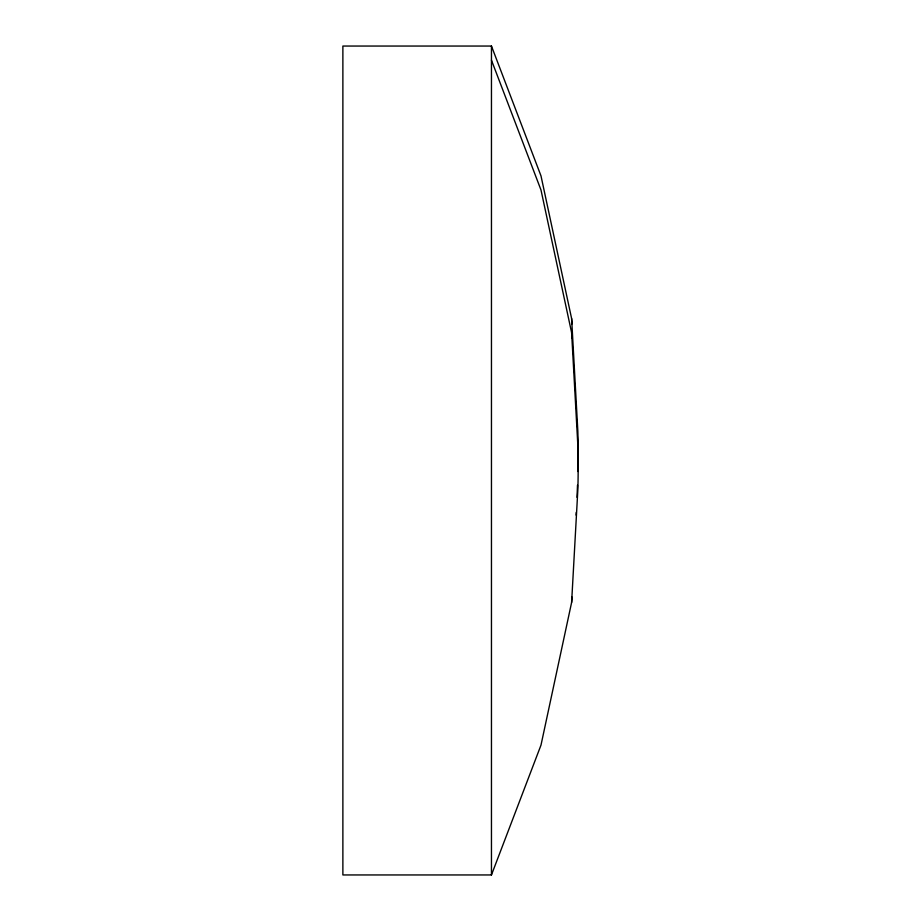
<?xml version="1.0" encoding="UTF-8"?>
<svg xmlns="http://www.w3.org/2000/svg" width="921" height="921" viewBox="0 0 921 921"><rect width="100%" height="100%" fill="white"/><g stroke="black" fill="none" stroke-linecap="round" stroke-linejoin="round"><path stroke-width="1.38" d="M577.502 485.125L577.018 497.328M576.12 515.127L576.258 512.387M577.951 471.517A800.798 793.948 0 0 0 577.847 431.224L571.619 318.574L540.995 175.888L491.457 46.05L342.877 46.05L342.877 874.95L491.457 874.95L540.995 745.112L571.619 602.426L577.847 489.776A800.798 793.948 0 0 0 577.847 445.35L571.619 332.688L540.995 190.014L491.457 60.176M571.987 597.05L571.619 602.426M571.987 338.076L571.619 332.688M571.987 323.95L571.619 318.574M491.457 46.05L491.457 874.95"/></g></svg>
